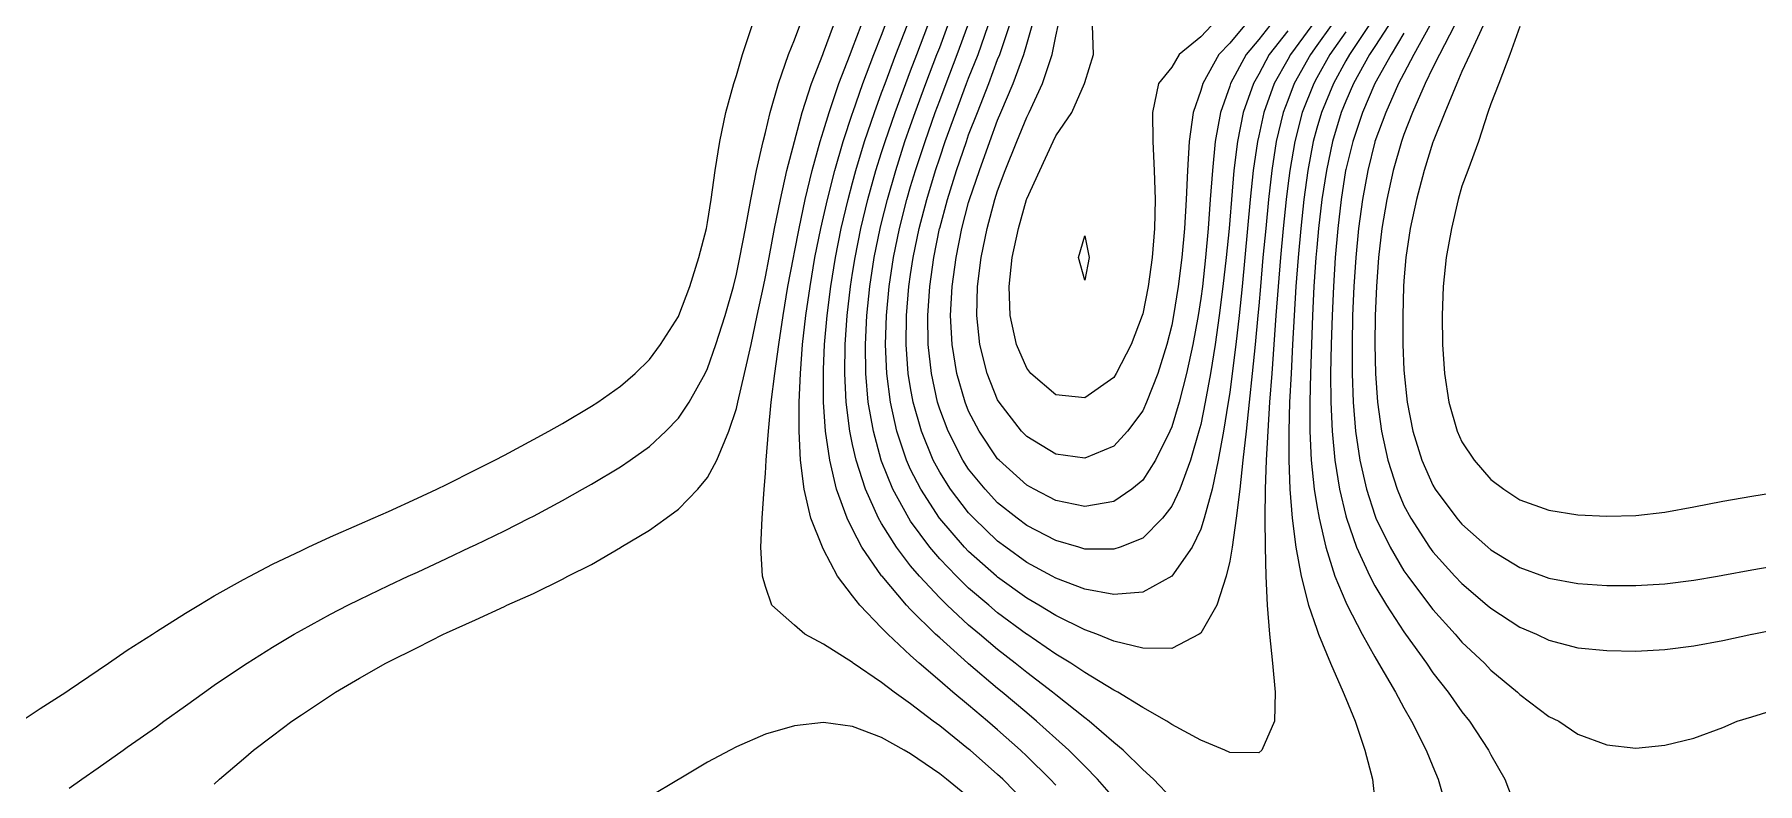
# Model space of a CAD drawing. Header units: inches. Extents: x -3765 to -2207, y 6717241 to 6718976.
# Drawn here: x -2976.2 to -2753.6, y 6717909.4 to 6718006.2 of the extents above; entities that cross this region are included whole.
import ezdxf

# ---------------------------------------------------------------- set-up
doc = ezdxf.new("R2010")
doc.units = ezdxf.units.IN
doc.header["$MEASUREMENT"] = 0

msp = doc.modelspace()

# ---------------------------------------------------------------- linework, layer by layer
for points in [[(-2977.94, 6717917.43), (-2975.46, 6717919.05), (-2972.16, 6717921.18), (-2971.72, 6717921.48), (-2967.97, 6717924.04), (-2966.63, 6717924.92), (-2964.22, 6717926.6), (-2960.98, 6717928.67), (-2960.47, 6717929.01), (-2956.72, 6717931.39), (-2955, 6717932.42), (-2952.98, 6717933.65), (-2949.23, 6717935.74), (-2948.41, 6717936.17), (-2945.48, 6717937.73), (-2941.73, 6717939.51), (-2940.84, 6717939.92), (-2937.98, 6717941.26), (-2934.24, 6717942.9), (-2932.45, 6717943.66), (-2930.49, 6717944.56), (-2926.74, 6717946.26), (-2924.23, 6717947.41), (-2922.99, 6717948.03), (-2919.24, 6717949.93), (-2916.75, 6717951.16), (-2915.49, 6717951.83), (-2911.75, 6717953.83), (-2909.75, 6717954.91), (-2908, 6717955.93), (-2904.25, 6717958.14), (-2903.45, 6717958.66), (-2900.5, 6717960.73), (-2898.59, 6717962.4), (-2896.75, 6717964.2), (-2895.32, 6717966.15), (-2893.01, 6717969.77), (-2892.95, 6717969.9), (-2891.53, 6717973.65), (-2890.37, 6717977.4), (-2889.41, 6717981.14), (-2889.26, 6717981.92), (-2888.81, 6717984.89), (-2888.28, 6717988.64), (-2887.68, 6717992.39), (-2886.9, 6717996.14), (-2885.86, 6717999.89), (-2885.51, 6718000.91), (-2884.76, 6718003.63), (-2883.49, 6718007.38)], [(-2971.72, 6717908.78), (-2970.11, 6717909.93), (-2967.97, 6717911.41), (-2964.76, 6717913.68), (-2964.22, 6717914.05), (-2960.47, 6717916.7), (-2959.5, 6717917.43), (-2956.72, 6717919.4), (-2954.26, 6717921.18), (-2952.98, 6717922.07), (-2949.23, 6717924.61), (-2948.74, 6717924.92), (-2945.48, 6717926.98), (-2942.66, 6717928.67), (-2941.73, 6717929.21), (-2937.98, 6717931.25), (-2935.73, 6717932.42), (-2934.24, 6717933.17), (-2930.49, 6717934.96), (-2927.92, 6717936.17), (-2926.74, 6717936.71), (-2922.99, 6717938.46), (-2919.94, 6717939.92), (-2919.24, 6717940.25), (-2915.49, 6717942.06), (-2912.29, 6717943.66), (-2911.75, 6717943.94), (-2908, 6717945.94), (-2905.4, 6717947.41), (-2904.25, 6717948.07), (-2900.5, 6717950.31), (-2899.26, 6717951.16), (-2896.75, 6717952.95), (-2894.65, 6717954.91), (-2893.01, 6717956.62), (-2891.65, 6717958.66), (-2889.57, 6717962.4), (-2889.26, 6717963.04), (-2888.17, 6717966.15), (-2886.99, 6717969.9), (-2885.92, 6717973.65), (-2885.51, 6717975.23), (-2885.07, 6717977.4), (-2884.37, 6717981.14), (-2883.67, 6717984.89), (-2882.93, 6717988.64), (-2882.06, 6717992.39), (-2881.76, 6717993.52), (-2881.16, 6717996.14), (-2880.1, 6717999.89), (-2878.78, 6718003.63), (-2878.01, 6718005.51), (-2877.34, 6718007.38)], [(-2952.98, 6717909.27), (-2952.31, 6717909.93), (-2949.23, 6717912.54), (-2947.9, 6717913.68), (-2945.48, 6717915.52), (-2942.97, 6717917.43), (-2941.73, 6717918.27), (-2937.98, 6717920.75), (-2937.33, 6717921.18), (-2934.24, 6717922.98), (-2930.84, 6717924.92), (-2930.49, 6717925.11), (-2926.74, 6717926.97), (-2923.36, 6717928.67), (-2922.99, 6717928.84), (-2919.24, 6717930.52), (-2915.49, 6717932.27), (-2915.18, 6717932.42), (-2911.75, 6717933.93), (-2908, 6717935.79), (-2907.29, 6717936.17), (-2904.25, 6717937.7), (-2900.5, 6717939.88), (-2900.45, 6717939.92), (-2896.75, 6717942.11), (-2894.62, 6717943.66), (-2893.01, 6717944.85), (-2890.52, 6717947.41), (-2889.26, 6717948.92), (-2888.07, 6717951.16), (-2886.51, 6717954.91), (-2885.51, 6717957.87), (-2885.33, 6717958.66), (-2884.47, 6717962.4), (-2883.64, 6717966.15), (-2882.83, 6717969.9), (-2882.03, 6717973.65), (-2881.76, 6717974.89), (-2881.31, 6717977.4), (-2880.61, 6717981.14), (-2879.85, 6717984.89), (-2879, 6717988.64), (-2878.01, 6717992.38), (-2878.01, 6717992.39), (-2877.02, 6717996.14), (-2875.83, 6717999.89), (-2874.38, 6718003.63), (-2874.27, 6718003.9), (-2872.97, 6718007.38)], [(-2848.03, 6717906.75), (-2851.12, 6717909.93), (-2851.78, 6717910.55), (-2855.35, 6717913.68), (-2855.53, 6717913.83), (-2859.27, 6717916.81), (-2860.12, 6717917.43), (-2863.02, 6717919.67), (-2865.17, 6717921.18), (-2866.77, 6717922.43), (-2870.43, 6717924.92), (-2870.52, 6717925), (-2874.27, 6717927.38), (-2876.69, 6717928.67), (-2878.01, 6717929.84), (-2880.94, 6717932.42), (-2881.76, 6717934.85), (-2882.18, 6717936.17), (-2882.38, 6717939.92), (-2882.21, 6717943.66), (-2881.94, 6717947.41), (-2881.76, 6717949.46), (-2881.67, 6717951.16), (-2881.38, 6717954.91), (-2881.02, 6717958.66), (-2880.57, 6717962.4), (-2880.07, 6717966.15), (-2879.5, 6717969.9), (-2878.87, 6717973.65), (-2878.15, 6717977.4), (-2878.01, 6717978.06), (-2877.44, 6717981.14), (-2876.65, 6717984.89), (-2875.75, 6717988.64), (-2874.7, 6717992.39), (-2874.27, 6717993.77), (-2873.56, 6717996.14), (-2872.31, 6717999.89), (-2870.85, 6718003.63), (-2870.52, 6718004.43), (-2869.41, 6718007.38)], [(-2844.28, 6717909.15), (-2844.99, 6717909.93), (-2848.03, 6717912.92), (-2848.84, 6717913.68), (-2851.78, 6717916.29), (-2853.11, 6717917.43), (-2855.53, 6717919.48), (-2857.57, 6717921.18), (-2859.27, 6717922.64), (-2861.93, 6717924.92), (-2863.02, 6717925.93), (-2865.98, 6717928.67), (-2866.77, 6717929.5), (-2869.57, 6717932.42), (-2870.52, 6717933.65), (-2872.46, 6717936.17), (-2874.27, 6717939.62), (-2874.42, 6717939.92), (-2875.9, 6717943.66), (-2876.76, 6717947.41), (-2877.24, 6717951.16), (-2877.44, 6717954.91), (-2877.44, 6717958.66), (-2877.27, 6717962.4), (-2876.97, 6717966.15), (-2876.55, 6717969.9), (-2876.02, 6717973.65), (-2875.38, 6717977.4), (-2874.62, 6717981.14), (-2874.27, 6717982.64), (-2873.77, 6717984.89), (-2872.83, 6717988.64), (-2871.75, 6717992.39), (-2870.52, 6717996.06), (-2870.49, 6717996.14), (-2869.2, 6717999.89), (-2867.77, 6718003.63), (-2866.77, 6718006.11), (-2866.29, 6718007.38)], [(-2836.79, 6717907.51), (-2838.86, 6717909.93), (-2840.53, 6717911.61), (-2842.59, 6717913.68), (-2844.28, 6717915.21), (-2846.75, 6717917.43), (-2848.03, 6717918.5), (-2851.18, 6717921.18), (-2851.78, 6717921.66), (-2855.53, 6717924.85), (-2855.61, 6717924.92), (-2859.27, 6717928.19), (-2859.8, 6717928.67), (-2863.02, 6717931.88), (-2863.54, 6717932.42), (-2866.71, 6717936.17), (-2866.77, 6717936.24), (-2869.32, 6717939.92), (-2870.52, 6717942.24), (-2871.22, 6717943.66), (-2872.59, 6717947.41), (-2873.48, 6717951.16), (-2874.01, 6717954.91), (-2874.26, 6717958.66), (-2874.27, 6717959.5), (-2874.29, 6717962.4), (-2874.27, 6717962.89), (-2874.13, 6717966.15), (-2873.81, 6717969.9), (-2873.34, 6717973.65), (-2872.74, 6717977.4), (-2872, 6717981.14), (-2871.11, 6717984.89), (-2870.52, 6717987.05), (-2870.09, 6717988.64), (-2868.98, 6717992.39), (-2867.71, 6717996.14), (-2866.77, 6717998.67), (-2866.33, 6717999.89), (-2864.93, 6718003.63), (-2863.48, 6718007.38)], [(-2829.29, 6717907.42), (-2831.65, 6717909.93), (-2833.04, 6717911.2), (-2835.58, 6717913.68), (-2836.79, 6717914.68), (-2839.95, 6717917.43), (-2840.53, 6717917.87), (-2844.28, 6717920.85), (-2844.68, 6717921.18), (-2848.03, 6717923.73), (-2849.51, 6717924.92), (-2851.78, 6717926.69), (-2854.11, 6717928.67), (-2855.53, 6717929.86), (-2858.29, 6717932.42), (-2859.27, 6717933.37), (-2861.89, 6717936.17), (-2863.02, 6717937.51), (-2864.86, 6717939.92), (-2866.77, 6717942.99), (-2867.16, 6717943.66), (-2868.87, 6717947.41), (-2870.07, 6717951.16), (-2870.52, 6717953.21), (-2870.88, 6717954.91), (-2871.34, 6717958.66), (-2871.53, 6717962.4), (-2871.48, 6717966.15), (-2871.23, 6717969.9), (-2870.79, 6717973.65), (-2870.52, 6717975.34), (-2870.2, 6717977.4), (-2869.45, 6717981.14), (-2868.54, 6717984.89), (-2867.5, 6717988.64), (-2866.77, 6717990.96), (-2866.32, 6717992.39), (-2865.04, 6717996.14), (-2863.65, 6717999.89), (-2863.02, 6718001.52), (-2862.23, 6718003.63), (-2860.82, 6718007.38)], [(-2817.65, 6717913.68), (-2818.05, 6717913.35), (-2821.79, 6717913.36), (-2822.41, 6717913.68), (-2825.54, 6717914.97), (-2829.29, 6717916.98), (-2829.93, 6717917.43), (-2833.04, 6717919.18), (-2836.24, 6717921.18), (-2836.79, 6717921.45), (-2840.53, 6717923.72), (-2842.32, 6717924.92), (-2844.28, 6717926.1), (-2848.03, 6717928.67), (-2848.04, 6717928.67), (-2851.78, 6717931.45), (-2852.92, 6717932.42), (-2855.53, 6717934.63), (-2857.11, 6717936.17), (-2859.27, 6717938.42), (-2860.55, 6717939.92), (-2863.02, 6717943.28), (-2863.27, 6717943.66), (-2865.32, 6717947.41), (-2866.77, 6717951.03), (-2866.82, 6717951.16), (-2867.84, 6717954.91), (-2868.49, 6717958.66), (-2868.81, 6717962.4), (-2868.86, 6717966.15), (-2868.68, 6717969.9), (-2868.3, 6717973.65), (-2867.72, 6717977.4), (-2866.95, 6717981.14), (-2866.77, 6717981.87), (-2866.02, 6717984.89), (-2864.95, 6717988.64), (-2863.75, 6717992.39), (-2863.02, 6717994.44), (-2862.42, 6717996.14), (-2861.04, 6717999.89), (-2859.62, 6718003.63), (-2859.27, 6718004.55), (-2858.21, 6718007.38)], [(-2825.73, 6717928.67), (-2829.29, 6717926.82), (-2833.04, 6717926.85), (-2836.79, 6717927.77), (-2838.97, 6717928.67), (-2840.53, 6717929.23), (-2844.28, 6717931.09), (-2846.44, 6717932.42), (-2848.03, 6717933.35), (-2851.78, 6717936.05), (-2851.92, 6717936.17), (-2855.53, 6717939.37), (-2856.05, 6717939.92), (-2859.27, 6717943.63), (-2859.3, 6717943.66), (-2861.72, 6717947.41), (-2863.02, 6717949.98), (-2863.55, 6717951.16), (-2864.79, 6717954.91), (-2865.62, 6717958.66), (-2866.09, 6717962.4), (-2866.25, 6717966.15), (-2866.14, 6717969.9), (-2865.79, 6717973.65), (-2865.22, 6717977.4), (-2864.45, 6717981.14), (-2863.51, 6717984.89), (-2863.02, 6717986.56), (-2862.4, 6717988.64), (-2861.16, 6717992.39), (-2859.84, 6717996.14), (-2859.27, 6717997.68), (-2858.44, 6717999.89), (-2857, 6718003.63), (-2855.63, 6718007.38)], [(-2829.28, 6717936.17), (-2829.29, 6717936.16), (-2833.04, 6717934.09), (-2836.79, 6717933.79), (-2840.53, 6717934.49), (-2844.28, 6717935.91), (-2844.74, 6717936.17), (-2848.03, 6717937.96), (-2850.73, 6717939.92), (-2851.78, 6717940.7), (-2854.87, 6717943.66), (-2855.53, 6717944.36), (-2857.88, 6717947.41), (-2859.27, 6717949.63), (-2860.09, 6717951.16), (-2861.62, 6717954.91), (-2862.69, 6717958.66), (-2863.02, 6717960.52), (-2863.32, 6717962.4), (-2863.58, 6717966.15), (-2863.55, 6717969.9), (-2863.25, 6717973.65), (-2863.02, 6717975.19), (-2862.69, 6717977.4), (-2861.9, 6717981.14), (-2860.93, 6717984.89), (-2859.81, 6717988.64), (-2859.27, 6717990.28), (-2858.54, 6717992.39), (-2857.19, 6717996.14), (-2855.79, 6717999.89), (-2855.53, 6718000.58), (-2854.31, 6718003.63), (-2853, 6718007.38)], [(-2835.97, 6717939.92), (-2836.79, 6717939.65), (-2840.53, 6717939.69), (-2841.31, 6717939.92), (-2844.28, 6717940.77), (-2848.03, 6717942.74), (-2849.27, 6717943.66), (-2851.78, 6717945.68), (-2853.41, 6717947.41), (-2855.53, 6717950.02), (-2856.26, 6717951.16), (-2858.19, 6717954.91), (-2859.27, 6717957.79), (-2859.54, 6717958.66), (-2860.34, 6717962.4), (-2860.75, 6717966.15), (-2860.8, 6717969.9), (-2860.55, 6717973.65), (-2860.03, 6717977.4), (-2859.28, 6717981.14), (-2859.27, 6717981.16), (-2858.25, 6717984.89), (-2857.08, 6717988.64), (-2855.82, 6717992.39), (-2855.53, 6717993.22), (-2854.39, 6717996.14), (-2852.93, 6717999.89), (-2851.78, 6718002.96), (-2851.51, 6718003.63), (-2850.25, 6718007.38)], [(-2834.44, 6717947.41), (-2836.79, 6717945.84), (-2840.53, 6717945.2), (-2844.28, 6717945.98), (-2847.06, 6717947.41), (-2848.03, 6717947.95), (-2851.6, 6717951.16), (-2851.78, 6717951.35), (-2854.17, 6717954.91), (-2855.53, 6717957.52), (-2855.98, 6717958.66), (-2857.05, 6717962.4), (-2857.66, 6717966.15), (-2857.85, 6717969.9), (-2857.65, 6717973.65), (-2857.15, 6717977.4), (-2856.39, 6717981.14), (-2855.53, 6717984.51), (-2855.41, 6717984.89), (-2854.14, 6717988.64), (-2852.8, 6717992.39), (-2851.78, 6717995.15), (-2851.35, 6717996.14), (-2849.76, 6717999.89), (-2848.41, 6718003.63), (-2848.03, 6718004.98), (-2847.31, 6718007.38)], [(-2835.01, 6717954.91), (-2836.79, 6717952.98), (-2840.53, 6717951.44), (-2844.28, 6717951.94), (-2848.03, 6717954.22), (-2848.68, 6717954.91), (-2851.59, 6717958.66), (-2851.78, 6717958.98), (-2853.15, 6717962.4), (-2854.1, 6717966.15), (-2854.49, 6717969.9), (-2854.4, 6717973.65), (-2853.92, 6717977.4), (-2853.14, 6717981.14), (-2852.13, 6717984.89), (-2851.78, 6717986.01), (-2850.79, 6717988.64), (-2849.3, 6717992.39), (-2848.03, 6717995.54), (-2847.72, 6717996.14), (-2845.98, 6717999.89), (-2844.75, 6718003.63), (-2844.28, 6718005.98), (-2843.97, 6718007.38)], [(-2836.45, 6717962.4), (-2836.79, 6717961.88), (-2840.53, 6717959.25), (-2844.28, 6717959.61), (-2847.49, 6717962.4), (-2848.03, 6717963.06), (-2849.34, 6717966.15), (-2850.17, 6717969.9), (-2850.3, 6717973.65), (-2849.9, 6717977.4), (-2849.1, 6717981.14), (-2848.05, 6717984.89), (-2848.03, 6717984.95), (-2846.34, 6717988.64), (-2844.61, 6717992.39), (-2844.28, 6717993.09), (-2842.19, 6717996.14), (-2840.56, 6717999.89), (-2840.53, 6717999.99), (-2839.38, 6718003.63), (-2839.52, 6718007.38)], [(-2824.14, 6718007.38), (-2825.54, 6718005.92), (-2828.35, 6718003.63), (-2829.29, 6718001.97), (-2831, 6717999.89), (-2831.78, 6717996.14), (-2831.74, 6717992.39), (-2831.54, 6717988.64), (-2831.42, 6717984.89), (-2831.51, 6717981.14), (-2831.82, 6717977.4), (-2832.35, 6717973.65), (-2833.04, 6717970.11), (-2833.1, 6717969.9), (-2834.55, 6717966.15), (-2836.45, 6717962.4)], [(-2819.89, 6718007.38), (-2821.79, 6718005.1), (-2823.22, 6718003.63), (-2825.28, 6717999.89), (-2825.54, 6717998.97), (-2826.51, 6717996.14), (-2827.04, 6717992.39), (-2827.26, 6717988.64), (-2827.42, 6717984.89), (-2827.64, 6717981.14), (-2827.99, 6717977.4), (-2828.46, 6717973.65), (-2829.05, 6717969.9), (-2829.29, 6717968.64), (-2829.91, 6717966.15), (-2831.07, 6717962.4), (-2832.53, 6717958.66), (-2833.04, 6717957.56), (-2835.01, 6717954.91)], [(-2816.63, 6718007.38), (-2818.05, 6718005.55), (-2819.67, 6718003.63), (-2821.69, 6717999.89), (-2821.79, 6717999.55), (-2823, 6717996.14), (-2823.67, 6717992.39), (-2824.04, 6717988.64), (-2824.31, 6717984.89), (-2824.57, 6717981.14), (-2824.91, 6717977.4), (-2825.33, 6717973.65), (-2825.54, 6717972.07), (-2825.88, 6717969.9), (-2826.56, 6717966.15), (-2827.36, 6717962.4), (-2828.33, 6717958.66), (-2829.29, 6717955.5), (-2829.54, 6717954.91), (-2831.4, 6717951.16), (-2833.04, 6717948.6), (-2834.44, 6717947.41)], [(-2811.19, 6718007.38), (-2813.94, 6718003.63), (-2814.3, 6718002.98), (-2816.04, 6717999.89), (-2817.38, 6717996.14), (-2818.05, 6717993.09), (-2818.2, 6717992.39), (-2818.75, 6717988.64), (-2819.15, 6717984.89), (-2819.49, 6717981.14), (-2819.84, 6717977.4), (-2820.21, 6717973.65), (-2820.59, 6717969.9), (-2821, 6717966.15), (-2821.46, 6717962.4), (-2821.79, 6717959.92), (-2821.99, 6717958.66), (-2822.6, 6717954.91), (-2823.28, 6717951.16), (-2824.07, 6717947.41), (-2825.08, 6717943.66), (-2825.54, 6717942.25), (-2826.67, 6717939.92), (-2829.28, 6717936.17)], [(-2808.7, 6718007.38), (-2810.55, 6718004.77), (-2811.38, 6718003.63), (-2813.46, 6717999.89), (-2814.3, 6717997.68), (-2814.88, 6717996.14), (-2815.79, 6717992.39), (-2816.37, 6717988.64), (-2816.8, 6717984.89), (-2817.15, 6717981.14), (-2817.5, 6717977.4), (-2817.83, 6717973.65), (-2818.05, 6717971.14), (-2818.16, 6717969.9), (-2818.51, 6717966.15), (-2818.88, 6717962.4), (-2819.28, 6717958.66), (-2819.68, 6717954.91), (-2820.09, 6717951.16), (-2820.5, 6717947.41), (-2820.95, 6717943.66), (-2821.49, 6717939.92), (-2821.79, 6717938.13), (-2822.26, 6717936.17), (-2823.48, 6717932.42), (-2825.54, 6717928.82), (-2825.73, 6717928.67)], [(-2803.81, 6718007.38), (-2806.33, 6718003.63), (-2806.8, 6718002.8), (-2808.41, 6717999.89), (-2809.96, 6717996.14), (-2810.55, 6717994.12), (-2811.02, 6717992.39), (-2811.72, 6717988.64), (-2812.22, 6717984.89), (-2812.62, 6717981.14), (-2812.95, 6717977.4), (-2813.24, 6717973.65), (-2813.48, 6717969.9), (-2813.68, 6717966.15), (-2813.88, 6717962.4), (-2814.06, 6717958.66), (-2814.17, 6717954.91), (-2814.18, 6717951.16), (-2814.03, 6717947.41), (-2813.73, 6717943.66), (-2813.25, 6717939.92), (-2812.58, 6717936.17), (-2811.62, 6717932.42), (-2810.55, 6717929.31), (-2810.31, 6717928.67), (-2808.79, 6717924.92), (-2807.13, 6717921.18), (-2806.8, 6717920.35), (-2805.61, 6717917.43), (-2804.33, 6717913.68), (-2803.37, 6717909.93), (-2803.05, 6717907.07)], [(-2801.3, 6718007.38), (-2803.05, 6718004.65), (-2803.72, 6718003.63), (-2805.79, 6717999.89), (-2806.8, 6717997.61), (-2807.41, 6717996.14), (-2808.53, 6717992.39), (-2809.31, 6717988.64), (-2809.89, 6717984.89), (-2810.32, 6717981.14), (-2810.55, 6717978.67), (-2810.66, 6717977.4), (-2810.91, 6717973.65), (-2811.1, 6717969.9), (-2811.25, 6717966.15), (-2811.38, 6717962.4), (-2811.45, 6717958.66), (-2811.43, 6717954.91), (-2811.26, 6717951.16), (-2810.88, 6717947.41), (-2810.55, 6717945.32), (-2810.26, 6717943.66), (-2809.38, 6717939.92), (-2808.2, 6717936.17), (-2806.8, 6717932.82), (-2806.61, 6717932.42), (-2804.69, 6717928.67), (-2803.05, 6717925.73), (-2802.56, 6717924.92), (-2800.39, 6717921.18), (-2799.3, 6717919.16), (-2798.3, 6717917.43), (-2796.41, 6717913.68), (-2795.56, 6717911.55), (-2794.86, 6717909.93), (-2793.78, 6717906.18)], [(-2795.93, 6718007.38), (-2798, 6718003.63), (-2799.3, 6718001.19), (-2799.98, 6717999.89), (-2801.63, 6717996.14), (-2803.03, 6717992.39), (-2803.05, 6717992.32), (-2803.97, 6717988.64), (-2804.65, 6717984.89), (-2805.15, 6717981.14), (-2805.52, 6717977.4), (-2805.76, 6717973.65), (-2805.92, 6717969.9), (-2805.99, 6717966.15), (-2805.99, 6717962.4), (-2805.87, 6717958.66), (-2805.55, 6717954.91), (-2804.99, 6717951.16), (-2804.13, 6717947.41), (-2803.05, 6717944.06), (-2802.9, 6717943.66), (-2801.07, 6717939.92), (-2799.3, 6717936.88), (-2798.8, 6717936.17), (-2795.98, 6717932.42), (-2795.56, 6717931.86), (-2792.67, 6717928.67), (-2791.81, 6717927.66), (-2788.9, 6717924.92), (-2788.06, 6717924.04), (-2784.61, 6717921.18), (-2784.31, 6717920.87), (-2780.56, 6717918.05), (-2779.29, 6717917.43), (-2776.82, 6717915.76), (-2773.07, 6717914.36), (-2769.32, 6717913.94), (-2765.57, 6717914.31), (-2761.82, 6717915.23), (-2758.08, 6717916.62), (-2756.25, 6717917.43), (-2754.33, 6717918), (-2750.58, 6717919.14)], [(-2792.76, 6718007.38), (-2794.71, 6718003.63), (-2795.56, 6718001.93), (-2796.53, 6717999.89), (-2798.18, 6717996.14), (-2799.3, 6717993.3), (-2799.62, 6717992.39), (-2800.69, 6717988.64), (-2801.52, 6717984.89), (-2802.14, 6717981.14), (-2802.57, 6717977.4), (-2802.85, 6717973.65), (-2803, 6717969.9), (-2803.03, 6717966.15), (-2802.95, 6717962.4), (-2802.7, 6717958.66), (-2802.19, 6717954.91), (-2801.37, 6717951.16), (-2800.18, 6717947.41), (-2799.3, 6717945.33), (-2798.41, 6717943.66), (-2795.99, 6717939.92), (-2795.56, 6717939.32), (-2792.7, 6717936.17), (-2791.81, 6717935.21), (-2788.52, 6717932.42), (-2788.06, 6717932.02), (-2784.31, 6717929.6), (-2782.18, 6717928.67), (-2780.56, 6717927.9), (-2776.82, 6717926.93), (-2773.07, 6717926.56), (-2769.32, 6717926.5), (-2765.57, 6717926.7), (-2761.82, 6717927.16), (-2758.08, 6717927.87), (-2754.33, 6717928.67), (-2754.31, 6717928.67), (-2750.58, 6717929.4)], [(-2789.04, 6718007.38), (-2790.79, 6718003.63), (-2791.81, 6718001.43), (-2792.47, 6717999.89), (-2793.99, 6717996.14), (-2795.52, 6717992.39), (-2795.56, 6717992.28), (-2796.67, 6717988.64), (-2797.67, 6717984.89), (-2798.47, 6717981.14), (-2799.04, 6717977.4), (-2799.3, 6717974.38), (-2799.35, 6717973.65), (-2799.45, 6717969.9), (-2799.42, 6717966.15), (-2799.3, 6717962.87), (-2799.28, 6717962.4), (-2798.88, 6717958.66), (-2798.13, 6717954.91), (-2796.96, 6717951.16), (-2795.56, 6717947.95), (-2795.24, 6717947.41), (-2792.47, 6717943.66), (-2791.81, 6717942.88), (-2788.47, 6717939.92), (-2788.06, 6717939.57), (-2784.31, 6717937.32), (-2781.27, 6717936.17), (-2780.56, 6717935.9), (-2776.82, 6717935.24), (-2773.07, 6717934.99), (-2769.32, 6717934.97), (-2765.57, 6717935.17), (-2761.82, 6717935.64), (-2758.8, 6717936.17), (-2758.08, 6717936.3), (-2754.33, 6717937.01), (-2750.58, 6717937.64)], [(-2784.31, 6718007.26), (-2785.6, 6718003.63), (-2787.02, 6717999.89), (-2788.06, 6717997.26), (-2788.44, 6717996.14), (-2789.67, 6717992.39), (-2791.04, 6717988.64), (-2791.81, 6717986.6), (-2792.28, 6717984.89), (-2793.16, 6717981.14), (-2793.83, 6717977.4), (-2794.23, 6717973.65), (-2794.37, 6717969.9), (-2794.3, 6717966.15), (-2794.03, 6717962.4), (-2793.48, 6717958.66), (-2792.41, 6717954.91), (-2791.81, 6717953.56), (-2790.21, 6717951.16), (-2788.06, 6717948.67), (-2786.4, 6717947.41), (-2784.31, 6717946.06), (-2780.56, 6717944.7), (-2776.82, 6717944.12), (-2773.07, 6717943.93), (-2769.32, 6717944.03), (-2765.57, 6717944.45), (-2761.82, 6717945.13), (-2758.08, 6717945.87), (-2754.33, 6717946.54), (-2750.58, 6717947.14)], [(-2814.3, 6718006.67), (-2816.68, 6718003.63), (-2818.05, 6718001.1), (-2818.74, 6717999.89), (-2820.06, 6717996.14), (-2820.8, 6717992.39), (-2821.25, 6717988.64), (-2821.57, 6717984.89), (-2821.79, 6717982.19), (-2821.89, 6717981.14), (-2822.26, 6717977.4), (-2822.68, 6717973.65), (-2823.14, 6717969.9), (-2823.67, 6717966.15), (-2824.26, 6717962.4), (-2824.95, 6717958.66), (-2825.54, 6717955.8), (-2825.77, 6717954.91), (-2826.87, 6717951.16), (-2828.25, 6717947.41), (-2829.29, 6717945.23), (-2830.47, 6717943.66), (-2833.04, 6717941.09), (-2835.97, 6717939.92)], [(-2806.8, 6718006.57), (-2808.86, 6718003.63), (-2810.55, 6718000.6), (-2810.95, 6717999.89), (-2812.43, 6717996.14), (-2813.4, 6717992.39), (-2814.04, 6717988.64), (-2814.3, 6717986.64), (-2814.51, 6717984.89), (-2814.89, 6717981.14), (-2815.24, 6717977.4), (-2815.54, 6717973.65), (-2815.82, 6717969.9), (-2816.09, 6717966.15), (-2816.36, 6717962.4), (-2816.64, 6717958.66), (-2816.89, 6717954.91), (-2817.09, 6717951.16), (-2817.21, 6717947.41), (-2817.25, 6717943.66), (-2817.22, 6717939.92), (-2817.13, 6717936.17), (-2816.96, 6717932.42), (-2816.67, 6717928.67), (-2816.28, 6717924.92), (-2815.92, 6717921.18), (-2816, 6717917.43), (-2817.65, 6717913.68)], [(-2799.3, 6718006.38), (-2800.96, 6718003.63), (-2803.05, 6717999.89), (-2803.05, 6717999.89), (-2804.65, 6717996.14), (-2805.9, 6717992.39), (-2806.8, 6717988.76), (-2806.83, 6717988.64), (-2807.41, 6717984.89), (-2807.85, 6717981.14), (-2808.17, 6717977.4), (-2808.41, 6717973.65), (-2808.58, 6717969.9), (-2808.7, 6717966.15), (-2808.76, 6717962.4), (-2808.74, 6717958.66), (-2808.58, 6717954.91), (-2808.23, 6717951.16), (-2807.62, 6717947.41), (-2806.8, 6717943.98), (-2806.71, 6717943.66), (-2805.41, 6717939.92), (-2803.71, 6717936.17), (-2803.05, 6717934.92), (-2801.54, 6717932.42), (-2799.3, 6717928.96), (-2799.09, 6717928.67), (-2796.39, 6717924.92), (-2795.56, 6717923.7), (-2793.58, 6717921.18), (-2791.81, 6717918.63), (-2790.83, 6717917.43), (-2788.36, 6717913.68), (-2788.06, 6717913.07), (-2786.27, 6717909.93), (-2784.85, 6717906.18)], [(-2839.94, 6717977.4), (-2840.53, 6717974.45), (-2841.32, 6717977.4), (-2840.53, 6717980.2), (-2839.94, 6717977.4)], [(-2855.53, 6717907.61), (-2858.37, 6717909.93), (-2859.27, 6717910.64), (-2863.02, 6717913.22), (-2863.87, 6717913.68), (-2866.77, 6717915.32), (-2870.52, 6717916.75), (-2874.27, 6717917.24), (-2878.01, 6717916.81), (-2881.76, 6717915.74), (-2885.51, 6717914.12), (-2886.32, 6717913.68), (-2889.26, 6717912.14), (-2892.94, 6717909.93), (-2893.01, 6717909.89), (-2896.75, 6717907.64)]]:
    msp.add_lwpolyline(points)

doc.saveas('drawing.dxf')
